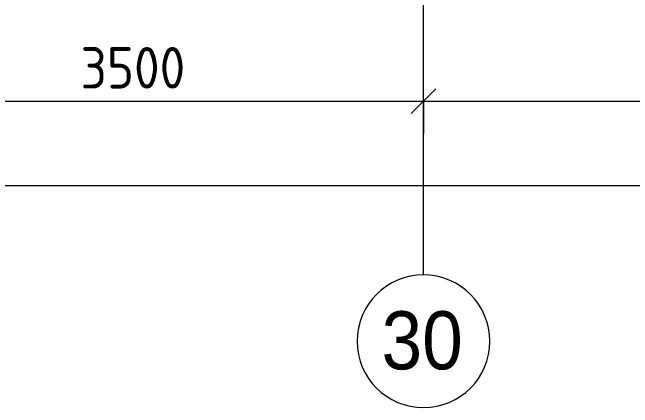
# Model space of a CAD drawing. Header units: millimetres. Extents: x 81633 to 280618, y -8553 to 29000.
# Drawn here: x 108233 to 111970, y -2706 to -323 of the extents above; entities that cross this region are included whole.
import ezdxf

# ---------------------------------------------------------------- set-up
doc = ezdxf.new("R2010")
doc.units = ezdxf.units.MM
for name, color, linetype, lineweight in [('A-ANNO-DIMS', 7, 'Continuous', 9), ('A-ANNO-DIMS-100', 7, 'Continuous', 9), ('Оси', 7, 'Continuous', 9), ('Оси-1', 7, 'Continuous', 20)]:
    doc.layers.add(name, color=color, linetype=linetype, lineweight=lineweight)
doc.styles.add('Arial', font='arial.ttf', dxfattribs={"width": 0.9, "height": 350})
doc.styles.add('ISOCPEUR', font='isocpeur.ttf', dxfattribs={"width": 0.9, "height": 250})
doc.dimstyles.new('ISO-2_5_0_9К_БОЛЬШОЙ', dxfattribs={"dimscale": 304.8, "dimtxt": 248.995294, "dimasz": 0.492126, "dimexe": 0.393701, "dimexo": 0.984252, "dimgap": 0, "dimtad": 1, "dimdec": 0, "dimrnd": 10, "dimzin": 0, "dimdsep": 46, "dimtxsty": 'ISOCPEUR', "dimblk1": 'OBLIQUE', "dimblk2": 'OBLIQUE', "dimsah": 1, "dimcen": 0.09, "dimdle": 0.393701, "dimazin": 0, "dimtfac": 1, "dimtdec": 4, "dimtix": 1, "dimtmove": 0, "dimatfit": 3, "dimfxl": 1, "dimtvp": 1, "dimtolj": 1, "dimtzin": 0, "dimarcsym": 2})
doc.dimstyles.new('ISO-2_5_0_9К_БОЛЬШОЙ_округление_1', dxfattribs={"dimscale": 304.8, "dimtxt": 248.995294, "dimasz": 0.492126, "dimexe": 0.393701, "dimexo": 0, "dimgap": 0, "dimtad": 1, "dimdec": 0, "dimrnd": 10, "dimzin": 0, "dimdsep": 46, "dimtxsty": 'ISOCPEUR', "dimblk1": 'OBLIQUE', "dimblk2": 'OBLIQUE', "dimsah": 1, "dimcen": 0.09, "dimdle": 0.393701, "dimazin": 0, "dimtfac": 1, "dimtdec": 4, "dimtix": 1, "dimtmove": 0, "dimatfit": 3, "dimfxl": 1, "dimtvp": 1, "dimtolj": 1, "dimtzin": 0, "dimarcsym": 2})

# ---------------------------------------------------------------- blocks, each defined once
blk = doc.blocks.new('Ось сетки - D8-29747960-План устройства полов 2 этажa в осях 23-33')
at = {"layer": 'Оси-1'}
for start, end in [(360, 180), (180, 360)]:
    blk.add_arc((0, 0), 4, start, end, dxfattribs=at)
blk = doc.blocks.new('DIMBLOCK22-План устройства полов 2 этажa в осях 23-33')
at = {"layer": 'A-ANNO-DIMS-100'}
for p, q in [((107210, -1052.7), (107210, -738.7)), ((110710, -1052.7), (110710, -738.7)), ((107210, -858.7), (110710, -858.7)), ((107210, -858.7), (107210, -1052.7)), ((110710, -858.7), (110710, -1052.7))]:
    blk.add_line(p, q, dxfattribs=at)
at = {"layer": 'A-ANNO-DIMS-100', "lineweight": 20}
for p, q in [((107210, -858.7), (107285, -783.7)), ((110710, -858.7), (110785, -783.7)), ((107210, -858.7), (107135, -933.7)), ((110710, -858.7), (110635, -933.7))]:
    blk.add_line(p, q, dxfattribs=at)
at = {"layer": 'A-ANNO-DIMS-100', "color": 0, "insert": (108644, -532.1), "char_height": 250, "width": 758.478, "attachment_point": 1, "line_spacing_factor": 1.149209, "style": 'ISOCPEUR'}
blk.add_mtext('3500', dxfattribs=at)
blk = doc.blocks.new('_Oblique')
at = {"color": 0, "linetype": 'ByBlock', "lineweight": -2}
blk.add_line((-0.5, -0.5), (0.5, 0.5), dxfattribs=at)
blk = doc.blocks.new('DIMBLOCK23-План устройства полов 2 этажa в осях 23-33')
at = {"layer": 'A-ANNO-DIMS-100'}
for p, q in [((110710, -1052.7), (110710, -738.7)), ((115960, -1052.7), (115960, -738.7)), ((110710, -858.7), (115960, -858.7)), ((110710, -858.7), (110710, -1052.7)), ((115960, -858.7), (115960, -1052.7))]:
    blk.add_line(p, q, dxfattribs=at)
at = {"layer": 'A-ANNO-DIMS-100', "lineweight": 20}
for p, q in [((110710, -858.7), (110785, -783.7)), ((115960, -858.7), (116035, -783.7)), ((110710, -858.7), (110635, -933.7)), ((115960, -858.7), (115885, -933.7))]:
    blk.add_line(p, q, dxfattribs=at)
at = {"layer": 'A-ANNO-DIMS-100', "color": 0, "insert": (113019, -532.1), "char_height": 250, "width": 758.478, "attachment_point": 1, "line_spacing_factor": 1.149209, "style": 'ISOCPEUR'}
blk.add_mtext('5250', dxfattribs=at)
blk = doc.blocks.new('DIMBLOCK55-План устройства полов 2 этажa в осях 23-33')
at = {"layer": 'A-ANNO-DIMS-100'}
for p, q in [((84560, -1259.9), (84560, -1486)), ((84560, -1366), (84560, -1259.9)), ((125010, -1259.9), (125010, -1486)), ((125010, -1366), (125010, -1259.9)), ((84440, -1366), (125130, -1366))]:
    blk.add_line(p, q, dxfattribs=at)
at = {"layer": 'A-ANNO-DIMS-100', "lineweight": 20}
for p, q in [((84560, -1366), (84635, -1291)), ((125010, -1366), (125085, -1291)), ((84560, -1366), (84485, -1441)), ((125010, -1366), (124935, -1441))]:
    blk.add_line(p, q, dxfattribs=at)
at = {"layer": 'A-ANNO-DIMS-100', "color": 0, "insert": (104366, -1039.4), "char_height": 250, "width": 1005.558, "attachment_point": 1, "line_spacing_factor": 1.149209, "style": 'ISOCPEUR'}
blk.add_mtext('40450', dxfattribs=at)

msp = doc.modelspace()

# ---------------------------------------------------------------- linework, layer by layer
at = {"layer": 'Оси'}
msp.add_line((110710, -1906.3), (110710, 593.7), dxfattribs=at)

# ---------------------------------------------------------------- block references
at = {"layer": 'Оси-1', "xscale": 99.99999999999993, "yscale": 99.99999999999993, "zscale": 99.99999999999993}
msp.add_blockref('Ось сетки - D8-29747960-План устройства полов 2 этажa в осях 23-33', (110710, -2306.3), dxfattribs=at)

# ---------------------------------------------------------------- texts
at = {"layer": 'Оси', "insert": (110457.4, -2125.6), "char_height": 350, "width": 606.076, "attachment_point": 1, "style": 'Arial'}
msp.add_mtext('30', dxfattribs=at)

# ---------------------------------------------------------------- dimensions: what is measured, and where the dimension line sits
at = {"layer": 'A-ANNO-DIMS'}
for base, p1, p2, dimstyle, override, picture, middle in [((110710, -858.7), (107210, -752.7), (110710, -752.7), 'ISO-2_5_0_9К_БОЛЬШОЙ', {"dimpost": '<>', "dimfxl": 3500}, 'DIMBLOCK22-План устройства полов 2 этажa в осях 23-33', (108960, -733.7)), ((115960, -858.7), (110710, -752.7), (115960, -752.7), 'ISO-2_5_0_9К_БОЛЬШОЙ', {"dimpost": '<>', "dimfxl": 5250}, 'DIMBLOCK23-План устройства полов 2 этажa в осях 23-33', (113335, -733.7)), ((125010, -1366), (84560, -1259.9), (125010, -1259.9), 'ISO-2_5_0_9К_БОЛЬШОЙ_округление_1', {"dimpost": '<>', "dimfxl": 40450}, 'DIMBLOCK55-План устройства полов 2 этажa в осях 23-33', (104785, -1241))]:
    dim = msp.add_linear_dim(base=base, p1=p1, p2=p2, dimstyle=dimstyle, override=override, dxfattribs=at)
    dim.commit()
    dim.dimension.update_dxf_attribs({"geometry": picture, "text_midpoint": middle})

doc.saveas('drawing.dxf')
